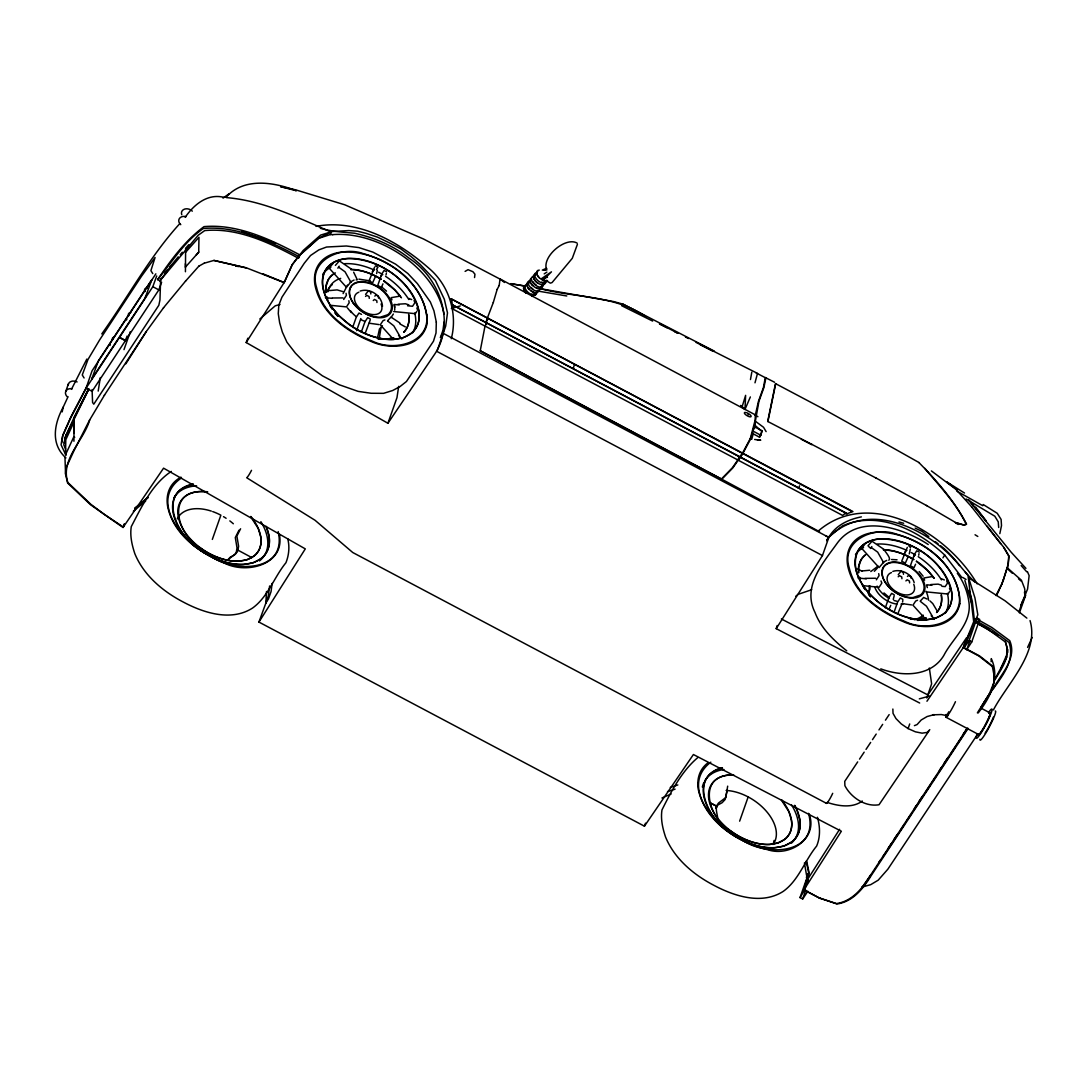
<?xml version="1.0" encoding="UTF-8"?>
<svg xmlns="http://www.w3.org/2000/svg" width="1087" height="1087" viewBox="0 0 1087 1087"><rect width="100%" height="100%" fill="white"/><g stroke="black" fill="none" stroke-linecap="round" stroke-linejoin="round"><path stroke-width="1.5" d="M266.505 591.491L265.853 603.108L258.937 622.077L644.442 826.188L693.411 754.527L841.352 831.242L803.959 889.791L819.544 898.066L837.058 903.99C853.064 901.626 863.431 888.337 871.326 875.388L968.123 728.372M65.573 451.091L65.791 439.759L73.97 422.028L73.767 433.36M88.754 388.684L74.133 417.422L73.93 441.24M185.632 247.918L185.429 271.736M379.173 338.927L381.021 327.567M727.679 786.146L725.831 797.505L718.602 802.94C714.132 807.641 717.542 813.416 717.692 818.824M1007.717 652.499L1007.798 649.523M160.659 278.612L159.952 300.08L158.824 305.284L93.781 404.174L92.585 402.489L92.069 389.567M989.252 694.077L993.79 682.799L994.075 675.353L992.363 666.562M993.79 682.785L994.089 675.353M124.108 524.423L123.116 527.562L90.629 504.803L67.584 482.968L65.56 474.081L65.831 468.388L74.025 450.657L89.406 420.411L104.556 395.016M991.14 661.711L991.29 658.627C1000.244 678.111 990.298 697.433 978.205 712.936M993.409 709.96C1007.078 683.75 1039.58 652.866 1030.041 620.582M451.716 299.55L452.287 304.768L847.004 513.743L852.928 511.556L450.928 298.708L851.895 511.433M391.959 299.835L391.157 297.661L399.133 296.289M394.744 307.254L393.929 305.08M417.653 310.135L416.837 307.961M756.063 372.868L765.887 377.991L763.876 387.611L758.93 401.32L754.568 425.601L750.723 438.686L742.462 454.189M924.616 580.186L923.801 578.012L931.79 576.64M927.388 587.605L926.586 585.431M950.31 590.486L949.494 588.312M499.205 285.514L500.02 278.951L755.791 415.112M269.617 585.975L268.34 595.744L265.758 603.081M272.13 583.42L271.043 591.627L268.462 598.964L265.676 603.231M444.067 322.037L442.98 330.244L440.384 337.581L443.197 333.342L445.684 326.127L447.504 312.92L444.325 299.238L435.384 280.432L419.895 264.168L411.429 256.858L400.695 248.801L389.948 243.148L377.61 237.183L366.102 233.365L357.487 231.178L348.682 230.58L332.214 231.504L318.477 238.311L299.265 255.459L292.226 264.603L284.169 282.511L246.192 342.554L387.923 423.264L433.523 355.87C456.227 324.048 440.425 278.557 409.31 258.393C393.467 245.608 374.213 237.51 354.389 233.202C342.731 232.21 331.521 231.517 320.393 228.311M398.684 386.347L396.972 397.652L387.923 423.264M61.687 443.02L62.992 434.746L71.049 416.606L86.851 386.428M748.046 414.894L748.196 413.943M370.191 320.094L365.449 332.663M894.153 595.853L893.256 599.372M902.577 601.926L902.835 600.445M750.465 379.54L751.81 372.175M754.799 427.857L755.343 415.003L758.481 401.239L763.427 387.543L765.289 377.542L774.596 382.257M377.624 337.364L379.458 328.994L382.461 325.801M563.664 395.369L480.237 350.761L484.979 326.236M726.999 791.105L725.165 799.475L722.148 802.682L717.868 805.019L715.98 808.225L716.673 806.296L709.77 802.532M808.646 875.932L809.19 873.024L806.731 861.556M64.554 442.531L65.94 435.153M64.391 443.02L65.791 435.642L74.133 417.422M386.034 274.875L386.347 273.34M910.308 549.098L909.275 553.894M918.692 555.226L918.991 553.691M377.352 270.283L376.618 273.544M999.823 533.649L1001.507 525.605L1001.113 519.409L997.227 513.281L983.191 504.517M100.317 377.569L98.197 391.103M474.543 277.552L474.951 274.209L472.927 271.709L468.035 269.685L465.114 271.383M62.163 411.891L63.25 407.068L68.033 396.714M767.911 421.552L775.71 383.67M1007.486 568.895L1009.049 556.191L1004.116 547.834L987.078 526.135M754.989 382.814L757.517 373.33M573.325 368.371L574.113 365.463M486.093 324.021L486.786 320.244M753.345 433.414L751.701 439.297L750.302 438.55L754.935 420.914L763.55 427.286L766.118 431.621M485.848 323.179L486.745 320.026M759.528 437.191L762.109 430.805L754.283 426.675L752.992 431.104L760.818 435.235L759.528 437.191L753.006 433.74M760.818 435.235L762.109 430.805M493.308 302.485L497.18 289.319M451.295 338.723C457.844 313.722 449.135 285.555 429.433 268.72C399.038 241.817 357.881 218.528 315.977 226.354M742.299 406.144L745.614 395.342L745.003 409.405L740.777 405.519L745.003 409.405L750.356 396.945M919.67 703.031L776.213 628.653L777.178 625.528M89.664 420.058C83.794 440.602 60.016 459.665 67.87 482.519L90.887 504.327L104.352 514.423L123.334 527.046L124.326 523.92M996.684 594.874L1001.847 584.195L1007.269 567.794L1021.427 580.241L1024.606 588.42L1025.517 595.554L1019.416 612.878M1003.274 580.499L1008.328 563.501L1008.695 555.878L1003.777 547.522M577.428 244.29L572.292 258.312L552.087 282.552L550.362 283.15L547.019 281.112M963.218 647.703L966.601 637.675L927.836 694.919L781.376 618.979M803.959 889.791L808.633 872.657L806.174 861.217M807.845 880.28L804.502 890.185L820.128 898.46M299.319 255.567L318.573 238.366L330.38 234.547L331.494 231.748L320.57 235.118L303.124 250.54L292.281 264.698L284.223 282.634L246.423 267.85L213.99 260.391L204.288 263.19M806.799 884.071L808.252 879.791M161.623 282.212L158.838 289.889L92.11 391.32L86.104 388.127L92.028 370.884L155.862 273.842M157.615 279.631C170.482 260.459 185.238 240.458 204.03 226.626C237.768 223.677 270.853 239.629 299.971 254.956L298.381 258.23C269.997 242.931 237.795 227.414 204.709 230.593L198.187 235.254L159.884 280.84L157.615 279.631C171.991 262.062 184.423 241.477 203.391 228.474C237.129 225.512 270.228 241.477 299.346 256.79M159.884 280.84L171.76 264.956M298.381 258.23L299.971 254.956M807.858 891.245L802.668 898.99L800.032 897.59L807.967 874.953M1026.862 618.123L1005.095 600.826L968.612 577.781L974.93 597.836L977.824 614.821L963.761 648.192L969.074 640.596L977.009 617.959L979.7 619.4L971.737 641.969L966.669 649.809L969.957 640.678M644.442 826.188L645.501 823.172M822.451 555.566L828.837 537.426L443.197 333.342L436.947 351.454L822.451 555.566L776.213 628.653M65.75 391.415L68.44 383.793M63.25 407.068C54.201 423.685 50.315 444.039 65.94 457.912M123.986 349.647L130.345 331.617M150.862 281.615L151.704 280.052L145.06 298.096L91.77 378.901L98.401 360.816L151.27 280.432M212.332 539.41L220.865 515.184A40.735 25.232 33.3 0 0 212.699 511.583M343.112 293.599L347.487 285.12M352.65 327.459L356.278 317.173L358.995 313.042L361.536 314.388M369.036 280.949L374.662 267.035M356.604 330.652L360.87 318.532M361.332 332.065L364.96 321.766L367.678 317.635L370.219 318.98M377.719 285.541L381.782 273.992L384.119 270.446L386.659 271.791M739.636 821.161L748.169 796.92M885.307 607.81L888.921 597.524L891.653 593.393L894.18 594.738M901.68 561.3L907.305 547.386M893.99 612.416L897.604 602.13L900.335 597.986L902.862 599.331M910.362 565.892L914.439 554.343L916.762 550.796L919.303 552.142M802.668 898.99L805.78 890.171M929.806 729.662L927.157 732.407L922.102 733.168L915.403 731.823L908.08 728.575L909.71 723.969M926.763 697.963L931.627 683.832L929.331 668.016M1019.022 611.628L1022.894 600.622M1021.101 604.78L1027.568 589.086L1029.144 575.648L1027.419 571.613M127.125 336.032L125.399 340.707L119.393 337.527M86.104 388.127L152.819 286.696L156.718 275.962M803.972 889.818L807.954 878.853L839.612 829.299M926.953 701.237L963.204 647.689L973.707 621.682L968.014 575.376L965.27 572.36M976.167 618.652L974.536 621.981L976.167 618.652L992.023 627.579L1009.728 640.651C1017.364 658.545 1001.005 673.954 993.219 688.642M246.192 342.554L247.836 338.22M487.18 318.532L493.335 302.403M1001.752 584.195L1003.41 579.751M901.938 603.964L898.107 613.014M486.772 320.285L487.533 318.45M889.424 608.421L890.742 605.337M375.626 276.125L372.664 282.769L370.123 281.424M908.284 556.476L905.322 563.12L902.781 561.775M1001.276 667.486L1006.657 655.094L1006.915 647.757L1005.353 641.289M1001.969 583.461L996.575 594.874M868.282 592.728L869.98 589.005L869.831 585.839M716.007 808.117L716.7 806.201L709.743 802.627M382.95 283.87L381.347 287.376L378.806 286.03M915.594 564.221L914.004 567.727L911.463 566.381M868.173 593.42L869.328 590.92L869.165 586.042M1020.938 605.473L1025.517 595.554M1027.595 647.39L1032.174 637.471M798.415 488.362L799.597 485.848M741.606 455.371L738.155 460.127L485.101 326.1L486.106 323.98M91.879 378.887L92.504 377.583M1006.97 656.861L994.646 679.552M742.543 453.116L732.421 467.736L721.401 479L819.557 531.72M742.964 453.279L732.828 467.926L721.795 479.204L648.966 440.819M73.97 417.924L88.618 389.037M88.74 389.404L65.193 437.45L63.793 444.828L65.655 449.148M71.443 389.336L86.838 359.077M948.761 711.795L945.975 717.23L978.884 734.663A12.297 1.467 -62.1 0 0 984.115 727.448M86.24 388.236L70.438 418.413L62.38 436.553L61.076 444.828L66.035 455.439M497.153 289.414L499.232 285.405M742.041 454.026L750.302 438.55M258.937 622.09L305.298 548.881L163.566 468.171L123.334 527.046M239.004 530.184L235.295 537.562L237.007 547.862L236.395 551.748L237.944 550.267L238.61 546.245L236.884 536.068L240.594 528.771M800.032 897.59L804.856 889.764M996.005 595.581L999.17 589.888M826.65 540.497L828.77 536.815L840.985 527.018M251.804 557.604L237.985 550.185L236.042 553.528L228.814 558.963M993.98 681.359C1000.869 669.47 1011.684 656.303 1005.271 641.901L987.499 628.911L977.417 623.53M942.932 557.876L944.685 555.022C918.284 530.239 877.943 509.912 842.208 526.04M989.252 694.09L977.376 712.827M125.834 363.819L146.174 331.698L163.58 307.703M146.337 331.494L104.325 395.328M977.009 617.959L967.946 636.887L964.006 647.689L979.632 655.964L993.219 666.589M977.743 733.997L887.848 869.206L878.187 880.185L870.714 884.655L861.855 887.128M967.308 728.236L870.673 875.021C862.793 887.97 852.439 901.205 836.447 903.582L819.544 898.052M145.373 297.213L146.066 296.153M335.38 265.405L339.361 260.88L351.169 268.978M337.853 268.149L339.144 266.193M343.682 299.469L346.4 295.338L346.06 293.3M372.284 271.709L373.575 269.753M376.415 269.562L377.977 267.198L375.436 265.853M365.558 294.373L368.357 290.881L370.64 292.09L370.83 293.952M380.966 276.302L382.257 274.345M387.529 320.828L390.994 317.091L399.934 323.029M391.089 317.458L393.358 314.021M416.878 311.317L415.316 313.681L393.684 311.548M870.51 548.5L871.801 546.544M876.339 579.819L879.057 575.689L878.717 573.651M904.941 552.06L906.232 550.104M898.215 574.724L901.001 571.232L903.297 572.455L903.487 574.303M913.623 556.653L914.914 554.696M920.186 601.179L923.651 597.442L926.912 598.991M949.522 591.668L947.973 594.032L926.341 591.899M887.563 849.26L891.272 843.621M894.044 839.395L896.829 835.169M914.439 808.402L916.287 805.576M919.072 801.35L921.858 797.124M939.453 770.357L941.315 767.531M944.1 763.305L947.796 757.68M962.634 735.125L966.343 729.499M981.167 706.958L984.876 701.319M986.724 698.493L991.358 691.454M887.766 849.708L898.895 832.791M900.756 829.965L904.466 824.34M907.237 820.101L910.947 814.462M913.732 810.236L923.936 794.733M925.784 791.92L930.418 784.868M932.279 782.056L935.989 776.417M938.76 772.178L948.965 756.674M950.812 753.862L955.446 746.81M957.307 743.997L967.498 728.494M981.412 707.352C990.76 686.862 1017.405 667.255 1009.049 642.458L991.344 629.373L975.487 620.446M857.684 761.905L844.735 781.376L844.898 785.697C851.053 797.6 865.374 807.125 879.03 804.747L928.882 731.048M859.532 759.12L864.165 752.163M866.013 749.391L870.646 742.435M872.494 739.649L876.204 734.078M878.975 729.907L882.671 724.35M885.457 720.165L889.152 714.607M826.663 540.647L828.702 537.44M101.784 333.926C127.967 297.267 149.299 257.116 179.803 223.623M861.814 887.834L870.673 875.021M878.649 862.575L880.47 860.021M883.201 856.203L886.843 851.107M741.185 455.208L737.747 459.964L842.588 515.415L844.64 513.852L847.004 513.743M809.19 873.024L806.54 875.225L804.434 862.874M164.599 273.353L167.751 269.535M169.857 266.994L178.268 256.817M163.444 307.866L185.619 281.03M180.197 254.766L182.303 252.225M544.247 278.924L543.663 279.617L551.449 271.845L541.611 278.585L547.495 277.294M226.001 197.372C243.733 177.018 274.114 182.1 296.384 190.741L280.636 186.692L295.841 189.899L344.864 204.832L423.509 238.991L499.993 279.074M196.068 255.173L198.717 252.198L198.962 237.279L185.632 252.293M185.184 217.305C193.962 204.546 207.685 193.106 224.207 197.413M186.584 247.157L188.812 244.657M185.374 267.185L198.799 252.075M185.524 281.153L198.948 266.057M227.251 560.403L230.254 557.196L234.547 554.859L237.985 550.185M874.356 571.286L877.372 568.08M878.038 566.11L870.809 571.545M818.239 531.027C870.456 486.202 947.796 533.472 977.104 583.828M828.837 537.426L825.794 535.823M365.558 296.425L366.795 295.311L369.091 296.534L369.267 298.381M374.811 296.112L376.048 295.012L378.344 296.221L378.521 298.083M373.262 300.542L374.485 299.441L376.781 300.664L376.958 302.512M898.215 576.776L899.452 575.675L901.734 576.884L901.925 578.732M907.468 576.463L908.705 575.363L910.988 576.572L911.178 578.433M905.906 580.906L907.142 579.792L909.425 581.015L909.615 582.863M259.807 319.021L275.269 305.814L280.052 304.469M133.348 511.203L145.658 501.039M864.776 544.22L861.719 548.364L879.057 567.591L883.432 562.468M134.978 507.996L148.022 497.425M134.788 508.485L147.859 497.9M795.738 596.274L798.171 594.331L811.676 589.725M223.012 198.092L229.303 193.649M171.325 471.405C152.126 484 141.623 506.909 131.269 526.624C129.829 535.796 131.948 544.954 134.815 553.65C143.688 575.322 162.805 591.396 183.227 602.021C203.84 613 231.205 621.75 252.537 608.068C268.027 596.926 274.101 577.156 285.935 562.74C288.938 555.199 289.781 546.707 287.756 538.799M181.488 477.913C147.411 501.093 184.559 544.777 210.919 556.259C234.045 573.053 287.43 572.061 278.177 531.584M697.854 757.544C681.78 771.05 671.236 791.377 661.969 809.937C660.529 819.122 662.649 828.267 665.529 836.963C674.402 858.635 693.506 874.722 713.928 885.334C734.54 896.313 761.905 905.077 783.238 891.381C798.741 880.239 804.801 860.469 816.636 846.066C820.508 836.922 820.128 826.677 817.438 817.275M710.816 762.164C679.103 786.227 715.762 828.077 741.619 839.572C765.316 857.004 819.707 854.64 808.551 813.348M544.207 273.856L546.856 272.13M862.304 801.037C852.303 808.483 838.24 806.065 827.234 802.423M544.207 270.296L546.802 268.842M198.867 266.152L204.356 263.095M350.191 282.076L354.077 280.038M882.848 562.427L886.72 560.403M661.942 797.994L671.127 793.986M546.557 268.231L542.318 270.106L546.897 269.943M333.057 263.489L329.062 268.013L346.4 287.226L350.775 282.117M356.169 279.889L357.283 279.726L353.655 272.212M883.826 549.329L872.019 541.231L868.024 545.756L869.682 547.59M888.813 560.24C891.693 558.732 885.375 552.101 884.016 549.546M914.398 725.64L917.088 724.567L921.232 719.974L927.116 716.537L934.249 714.607L932.972 714.811L941.342 714.553L947.878 715.817M670.271 787.423L677.826 784.95M667.513 791.621L675.068 789.162M451.35 308.491L460.209 305.936M360.191 291.031C370.259 287.715 381.931 295.746 382.488 306.344M892.835 571.382C901.408 568.596 911.762 574.031 914.208 582.659M919.317 698.846L929.643 696.047M861.38 516.882C848.444 519.341 835.183 525.632 828.688 537.549C867.494 498.226 930.581 529.423 959.549 565.648M193.391 484.435C156.338 491.324 177.032 536.543 198.799 549.017A53.521 33.153 33.3 0 0 243.801 564.466L253.393 562.713L261.07 558.65A53.141 32.909 33.3 0 0 269.046 536L266.152 526.407A53.698 33.249 33.3 0 1 242.075 564.398A53.698 33.249 33.3 0 1 179.219 528.01A53.698 33.249 33.3 0 1 193.187 484.028M722.502 768.047C687.133 776.634 708.547 819.978 729.499 832.343A53.521 33.153 33.3 0 0 774.515 847.792L784.094 846.026L791.771 841.963A53.141 32.909 33.3 0 0 799.747 819.313L796.866 809.72L794.502 805.535M393.548 337.826L386.958 339.035A46.007 28.493 33.3 0 1 377.624 338.546A46.143 28.575 33.3 0 0 393.671 337.853M926.206 618.177L919.616 619.386A46.007 28.493 33.3 0 1 910.281 618.897M926.26 619.835L935.853 618.082L943.53 614.019A53.141 32.909 33.3 0 0 951.505 591.369C943.761 560.579 911.708 539.03 880.633 538.921A54.065 33.48 33.3 0 0 858.037 550.769C848.662 571.368 865.565 592.442 881.258 604.399A53.521 33.153 33.3 0 0 926.273 619.848M398.046 304.211L405.424 303.762L408.821 304.836M930.689 584.561L938.081 584.127L941.478 585.186M329.578 290.569L337.119 289.889L343.519 291.778M332.35 298.001L343.044 297.906M862.222 570.933L869.763 570.24M865.007 578.352L875.701 578.257M332.636 234.629C378.303 230.906 435.208 267.687 444.026 314.089M757.476 440.249L760.737 440.194L754.663 439.488M358.9 279.142L370.246 280.894M378.928 324.578L369.05 323.192M891.557 559.506L897.047 559.791M911.585 604.929L901.707 603.543M330.38 234.547L332.771 234.683M350.856 269.658C361.563 269.793 372.067 273.598 381.021 279.318M883.514 550.008C894.207 550.158 904.724 553.949 913.678 559.683M207.59 492.044C165.863 486.392 174.491 533.337 200.348 547.902A46.007 28.493 33.3 0 0 239.018 561.177L247.265 559.669L253.855 556.177A45.681 28.289 33.3 0 0 260.717 536.706L258.23 528.459L250.649 516.638M733.616 775.099C695.653 773.387 708.031 819.218 731.048 831.215A46.007 28.493 33.3 0 0 769.732 844.49L777.966 842.982L784.556 839.49A45.681 28.289 33.3 0 0 791.418 820.019L788.931 811.772L781.349 799.964M325.38 297.661L332.038 298.327M394.241 304.455L399.228 304.944M407.543 305.773L412.544 306.262L414.881 302.716L414.065 300.542M329.823 305.257L346.468 306.887L349.185 302.757L348.845 300.719M858.037 578.012L866.353 578.841M926.885 584.806L931.885 585.295M941.858 586.287L945.187 586.613L947.524 583.067L946.709 580.893M862.467 585.608L879.111 587.252L881.829 583.108L881.013 580.947M226.368 197.603C263.543 200.633 297.43 217.617 331.222 232.047M235.689 266.084L238.936 266.587M537.399 290.976L566.762 295.977M510.795 283.625L525.564 286.153L510.754 283.734M452.287 304.768L846.488 513.173M213.935 260.472L246.423 267.959M714.444 351.183L623.055 304.17L613.666 301.575L540.321 288.666C575.662 298.001 615.188 294.957 646.113 316.901M898.976 521.964L903.65 523.268M880.81 668.858C901.884 676.739 930.771 677.024 943.801 655.502C952.592 638.273 971.873 623.761 968.965 602.47C967.552 591.926 963.707 581.871 957.334 573.311M955.595 522.507L963.952 524.994L966.058 523.893C956.057 503.064 939.426 486.12 924.901 468.361M241.83 231.64L275.378 243.067M408.889 298.477L411.701 299.591M941.546 578.841L944.358 579.942M262.687 273.707L284.169 282.511M621.628 305.692L652.635 321.073M915.159 528.133L922.156 531.461L928.787 536.598M756.511 372.895L696.033 342.391M659.727 323.885L677.88 333.138M685.449 336.997L688.465 338.533M659.442 323.926L666.983 327.771M674.538 331.63L677.568 333.165M700.218 344.715L712.298 350.87M969.074 640.596L971.737 641.969M812.016 444.474L767.694 421.43L775.493 383.602L822.859 408.671M755.166 415.275L757.911 416.701M801.282 439.243L811.554 444.583M811.731 444.325L875.905 477.967M908.99 546.136L910.621 547.549M485.101 326.141L453.306 309.306L453.265 304.971M399.894 323.926L405.397 326.942M857.82 568.936L861.95 571.218M963.204 647.689L978.803 655.95L992.363 666.548M981.058 708.153L990.04 712.909M152.819 286.696L158.838 289.889M119.529 337.31L125.549 340.489M826.555 803.388L352.759 552.522L314.999 520.238L246.667 477.723A7.962 0.951 -62.1 0 0 251.532 470.331M480.237 350.761L721.795 479.204M563.542 395.301L649.238 440.955M623.055 304.17L646.385 316.847M875.524 477.75L926.803 505.686M928.257 544.519C902.536 527.603 858.499 513.336 836.936 543.582C822.723 563.406 802.029 586.695 815.019 612.47C820.97 628.327 833.743 640.46 846.732 650.814M822.56 408.576L882.168 441.77M982.77 505.713L957.049 491.242L957.47 490.06L947.062 482.112L964.522 493.036M881.788 441.621L919.344 462.736M966.139 499.015L994.795 516.203L998.246 521.828L998.681 527.494M926.328 505.428L956.112 522.806L964.468 525.293L966.588 524.179C954.59 501.216 937.035 480.97 918.895 462.546M997.703 635.365L974.536 621.655L972.308 601.165L969.183 590.309M500.02 278.951L504.477 282.484M962.661 577.428L966.058 579.466M955.419 522.779L958.231 524.491M975.053 534.763L977.811 536.462M916.368 561.368L927.415 570.295L934.1 578.284M383.725 281.017L394.758 289.944L400.492 296.792M920.594 601.6L926.477 606.206L932.51 616.574M387.95 321.249L393.82 325.855L399.853 336.209M577.129 243.108C566.164 236.681 543.921 254.806 546.068 267.674M946.94 482.315L950.391 484.68M871.665 547.794L877.698 552.155L883.622 562.686M339.022 267.443L345.055 271.804L350.965 282.335M908.08 728.575L901.259 723.928L895.973 718.589L893.025 713.357L892.862 709.037M755.22 425.533L761.851 431.417M931.396 470.916L955.826 489.232M74.718 437.327L73.875 436.689L65.614 454.543L65.655 450.969M935.404 541.747L938.067 543.799M940.717 545.851C953.938 555.933 962.525 570.933 974.808 581.953M883.976 592.931L888.853 597.157M381.632 286.927L386.51 291.139M1008.709 569.996L1012.377 573.284M1018.492 578.773L1020.951 580.961M929.928 600.907L932.782 603.598L936.845 610.432M1025.924 568.365L1011.1 552.128L968.68 499.979L985.855 520.727M931.192 615.772L934.44 619.373M925.961 619.576L912.958 605.174L915.689 601.029L917.523 600.269M398.549 335.421L401.796 339.022M393.317 339.226L380.314 324.809L383.032 320.679L384.88 319.918M955.555 489.028L971.86 507.045M1021.155 565.539L1026.699 571.776M868.812 594.399L870.741 596.681M331.141 306.412L338.981 315.733L348.614 324.035A53.521 33.153 33.3 0 0 393.616 339.497L403.209 337.731L410.872 333.668A53.141 32.909 33.3 0 0 418.862 311.018C411.117 280.229 379.05 258.679 347.989 258.557A54.065 33.48 33.3 0 0 325.38 270.418C318.627 283.435 325.339 297.947 332.486 309.211M335.204 312.893L338.084 316.331M919.154 571.504L923.108 576.205M347.378 307.879L351.318 312.58M971.561 506.8L1000.624 543.636M975.623 507.153L985.936 520.632M944.685 555.022L961.859 577.523M152.751 273.598L150.903 270.636L155.061 257.51L141.5 276.247L99.719 339.783L87.993 359.471L82.259 374.988L84.093 377.977M862.779 585.377L865.143 589.562M964.876 580.485L971.9 604.182M859.545 577.061L860.374 579.819M326.888 296.71L327.717 299.469M809.217 814.19C818.226 838.498 789.706 857.072 768.033 849.803C737.516 842.493 705.422 821.935 698.289 789.488A62.435 38.67 33.3 0 1 707.555 763.142M1024.484 591.994L1025.027 596.274M279.318 534.07C285.732 564.751 245.92 574.819 223.976 562.821C198.935 552.604 173.213 534.247 167.588 506.162A62.435 38.67 33.3 0 1 181.013 477.166M64.962 457.301L65.56 474.081M185.415 263.625L185.456 267.062M394.676 305.624L394.73 310.135M858.703 572.767L858.689 566.653L860.986 560.036A46.469 28.778 33.3 0 1 865.578 554.859M326.059 292.417L326.032 286.302L328.328 279.672A46.469 28.778 33.3 0 1 335.353 272.891M855.483 554.533A53.657 33.235 33.3 0 1 863.54 547.576M877.209 544.057A53.657 33.235 33.3 0 1 906.952 550.43M911.259 552.563A53.657 33.235 33.3 0 1 915.458 554.941M918.216 556.68A53.657 33.235 33.3 0 1 941.464 579.874M947.375 593.325A53.657 33.235 33.3 0 1 945.405 613.082M941.315 594.929A45.681 28.289 33.3 0 1 936.546 612.524A46.143 28.575 33.3 0 0 941.301 594.82M926.314 618.204A46.143 28.575 33.3 0 1 910.267 618.775M870.538 596.627A46.143 28.575 33.3 0 1 868.567 594.344M864.994 589.467A46.143 28.575 33.3 0 1 862.521 585.254M858.513 572.604A46.143 28.575 33.3 0 1 865.578 554.723M883.405 549.682A46.143 28.575 33.3 0 1 913.8 559.411M916.49 561.15A46.143 28.575 33.3 0 1 934.1 578.175M913.746 584.317A15.245 9.443 33.2 0 1 907.265 594.956A15.245 9.443 33.2 0 1 889.601 585.635A15.245 9.443 33.2 0 1 891.476 572.564M322.839 274.182A53.657 33.235 33.3 0 1 330.896 267.212M344.552 263.706A53.657 33.235 33.3 0 1 374.295 270.079M378.602 272.198A53.657 33.235 33.3 0 1 382.814 274.59M385.559 276.329A53.657 33.235 33.3 0 1 408.821 299.523M414.718 312.974A53.657 33.235 33.3 0 1 412.747 332.717M408.658 314.578A45.681 28.289 33.3 0 1 403.902 332.174M337.88 316.276A46.143 28.575 33.3 0 1 335 312.825M332.337 309.102A46.143 28.575 33.3 0 1 329.877 304.904M325.855 292.254A46.143 28.575 33.3 0 1 332.921 274.372M350.748 269.331A46.143 28.575 33.3 0 1 381.157 279.06M383.847 280.799A46.143 28.575 33.3 0 1 401.443 297.824M408.644 314.469A46.143 28.575 33.3 0 1 403.888 332.051M381.089 303.966A15.245 9.443 33.2 0 1 374.607 314.605A15.245 9.443 33.2 0 1 356.944 305.284A15.245 9.443 33.2 0 1 358.819 292.213M794.801 805.385A53.698 33.249 33.3 0 1 776.295 847.507A53.698 33.249 33.3 0 1 711.509 813.796A53.698 33.249 33.3 0 1 722.298 767.68M702.351 787.029A53.657 33.235 33.3 0 1 703.982 782.395M704.743 780.982A53.657 33.235 33.3 0 1 723.956 769.487M791.581 804.978A53.657 33.235 33.3 0 1 791.431 843.159M781.553 799.774A46.143 28.575 33.3 0 1 774.08 843.838A46.143 28.575 33.3 0 1 713.819 812.505A46.143 28.575 33.3 0 1 733.521 774.786M174.029 497.669A53.657 33.235 33.3 0 1 196.611 485.835M260.88 521.665A53.657 33.235 33.3 0 1 259.467 560.892M250.852 516.461A46.143 28.575 33.3 0 1 241.98 560.756A46.143 28.575 33.3 0 1 181.597 526.366A46.143 28.575 33.3 0 1 207.549 491.8M526.094 293.286A7.12 3.832 39.9 0 1 524.545 286.18M535.361 293.259A7.12 3.832 39.9 0 1 535.334 295.025M532.331 294.101A4.117 2.215 39.9 0 1 531.366 294.346M535.891 292.865A6.25 3.37 39.9 0 1 533.622 294.264M533.364 295.963A6.25 3.37 39.9 0 1 531.896 296.33M523.852 289.74A6.25 3.37 39.9 0 1 524.695 287.158M534.193 293.381A6.25 3.37 39.9 0 1 534.179 294.93M526.475 291.561A3.614 1.943 39.9 0 1 526.04 290.514M538.595 291.139A7.12 3.832 39.9 0 1 529.342 289.387A7.12 3.832 39.9 0 1 529.464 281.873M536.652 291.724A7.12 3.832 39.9 0 1 529.532 293.504A7.12 3.832 39.9 0 1 525.836 284.645M532.915 288.993A6.25 3.37 39.9 0 1 531.027 287.444M528.866 282.24A6.25 3.37 39.9 0 1 529.668 281.207M533.241 292.077A6.25 3.37 39.9 0 1 531.19 291.044M529.301 289.509A6.25 3.37 39.9 0 1 527.874 287.675M527.113 285.854A6.25 3.37 39.9 0 1 529.41 282.905M541.91 285.446A7.12 3.832 39.9 0 1 534.777 287.213A7.12 3.832 39.9 0 1 531.081 278.354M539.94 287.783A7.12 3.832 39.9 0 1 532.82 289.563A7.12 3.832 39.9 0 1 529.124 280.704M536.204 285.052A6.25 3.37 39.9 0 1 532.888 281.682M542.44 285.039A6.25 3.37 39.9 0 1 541.639 286.085M540.715 287.104A6.25 3.37 39.9 0 1 536.53 288.15M532.589 285.568A6.25 3.37 39.9 0 1 531.163 283.748M530.402 281.913A6.25 3.37 39.9 0 1 531.23 279.332M545.185 283.259A7.12 3.832 39.9 0 1 536.978 282.443A7.12 3.832 39.9 0 1 534.396 274.4M543.255 283.843A7.12 3.832 39.9 0 1 539.22 287.009A7.12 3.832 39.9 0 1 531.964 281.071A7.12 3.832 39.9 0 1 534.097 276.343M544.94 282.131A6.25 3.37 39.9 0 1 541.571 282.131M537.793 283.163A6.25 3.37 39.9 0 1 533.703 277.959A6.25 3.37 39.9 0 1 536.013 275.011M547.522 280.541A7.12 3.832 39.9 0 1 538.296 276.601A7.12 3.832 39.9 0 1 539.315 270.106M546.476 281.71A7.12 3.832 39.9 0 1 538.255 280.894A7.12 3.832 39.9 0 1 535.687 272.864M546.462 280.297A6.25 3.37 39.9 0 1 543.092 280.31M539.152 277.728A6.25 3.37 39.9 0 1 537.725 275.908M536.964 274.073A6.25 3.37 39.9 0 1 537.793 271.492M746.647 412.72A3.845 1.25 30.3 0 1 751.131 416.416A3.845 1.25 30.3 0 1 746.266 415.166A3.845 1.25 30.3 0 1 745.505 412.435M990.352 713.534A12.297 1.467 -62.1 0 1 984.876 726.089M955.459 701.699A12.297 1.467 -62.1 0 1 947.986 715.097A12.297 1.467 -62.1 0 1 946.247 714.417M993.314 717.189A12.799 1.522 -62.1 0 1 985.121 733.195M995.257 711.02A16.454 1.957 -62.1 0 1 988.871 727.719A16.454 1.957 -62.1 0 1 979.917 739.296M988.749 713.398A12.799 1.522 -62.1 0 1 986.167 723.1A12.799 1.522 -62.1 0 1 978.028 734.323M988.491 712.542A16.454 1.957 -62.1 0 1 990.936 713.738A16.454 1.957 -62.1 0 1 980.406 733.902A16.454 1.957 -62.1 0 1 977.05 734.445M832.696 793.32A7.962 0.951 -62.1 0 1 828.498 801.078A7.962 0.951 -62.1 0 1 826.351 802.98M177.222 518.947A40.735 25.232 33.3 0 1 211.326 511.107M223.514 516.665A40.735 25.232 33.3 0 1 226.11 518.282M229.833 520.904A40.735 25.232 33.3 0 1 233.338 523.771M331.046 307.675A40.735 25.232 33.3 0 1 329.864 304.985M328.165 291.642A40.735 25.232 33.3 0 1 340.693 278.381M326.902 291.982A40.735 25.232 33.3 0 1 332.337 284.549M365.3 321.48A19.539 12.106 33.3 0 1 360.735 319.524M356.427 316.779A19.539 12.106 33.3 0 1 350.666 310.964M726.13 790.453A40.735 25.232 33.3 0 1 766.321 811.215A40.735 25.232 33.3 0 1 773.02 844.45M774.121 840.428A40.735 25.232 33.3 0 1 773.428 843.05M923.257 615.147A40.735 25.232 33.3 0 1 914.303 619.631M926.083 591.274A40.735 25.232 33.3 0 1 928.529 600.187M922.265 617.199A40.735 25.232 33.3 0 1 917.917 620.514M897.033 601.247A19.539 12.106 33.3 0 1 893.976 600.445M889.397 598.502A19.539 12.106 33.3 0 1 877.1 586.097M903.501 603.57A19.539 12.106 33.3 0 1 901.028 604.1M896.816 604.073A19.539 12.106 33.3 0 1 874.899 587.415M180.768 224.683A6.373 4.946 19.4 0 1 179.382 218.541A6.373 4.946 19.4 0 1 186.04 216.666M181.774 214.723A6.345 4.919 19.4 0 1 184.545 209.112A6.345 4.919 19.4 0 1 192.304 211.15M67.462 396.932A6.373 4.946 19.4 0 1 65.954 391.021A6.373 4.946 19.4 0 1 72.082 388.766M68.141 385.165A6.373 4.946 19.4 0 1 77.109 381.945M145.237 291.452A2.636 2.052 19.4 0 1 147.384 288.204M128.755 315.706A2.636 2.052 19.4 0 1 130.739 312.716M126.337 319.999A2.636 2.052 19.4 0 1 126.866 319.483M112.504 339.783A2.636 2.052 19.4 0 1 114.257 337.133M110.045 345.462A2.636 2.052 19.4 0 1 110.14 344.742M426.688 314.686C430.303 343.506 393.548 351.617 372.719 341.291C348.302 331.576 322.853 314.469 316.548 287.389C307.947 260.214 341.182 245.594 363.207 253.584C392.203 261.668 421.498 283.476 426.688 314.686M436.308 322.119L436.023 332.975L433.482 341.209L406.429 381.523L400.07 386.537L392.665 390.518L383.548 393.345L371.21 393.277L358.099 391.374L339.239 384.744L322.431 375.83L305.556 363.547L295.433 353.166L286.941 342.201L282.362 332.106L279.644 322.771L278.272 313.654L278.815 305.08L281.954 297.172L304.278 263.231L310.529 255.513L318.871 249.874L326.589 247.021L346.373 246.002L358.887 247.591L372.841 252.102L395.614 264.168L407.856 273.516L417.381 283.598L430.343 301.955L433.944 310.8L436.308 322.119M959.345 595.037C962.96 623.856 926.192 631.968 905.376 621.642C880.959 611.927 855.496 594.82 849.192 567.74C840.604 540.565 873.839 525.945 895.865 533.934C924.86 542.019 954.141 563.827 959.345 595.037M427.205 323.328C421.973 348.139 390.749 350.259 371.333 341.563C346.291 331.358 320.57 312.988 314.945 284.916A62.435 38.67 33.3 0 1 344.266 251.831C382.923 251.64 427.109 281.941 427.205 323.328M959.862 603.693C954.617 628.49 923.406 630.609 903.976 621.913C878.935 611.709 853.227 593.353 847.588 565.267A62.435 38.67 33.3 0 1 876.924 532.182C915.58 531.991 959.767 562.305 959.862 603.693M350.707 287.213C346.631 296.167 353.968 305.311 360.789 310.502A23.235 14.389 33.3 0 0 380.328 317.214L387.814 314.686A23.072 14.294 33.3 0 0 391.293 304.849C387.923 291.479 374.01 282.131 360.517 282.076A23.479 14.539 33.3 0 0 350.707 287.213M883.351 567.577C879.274 576.518 886.625 585.676 893.432 590.852A23.235 14.389 33.3 0 0 912.985 597.565L920.472 595.037A23.072 14.294 33.3 0 0 923.936 585.2C920.58 571.83 906.653 562.482 893.161 562.427A23.479 14.539 33.3 0 0 883.351 567.577M807.152 875.592L806.432 877.454L808.212 874.07L807.152 875.592M859.844 580.132A53.698 33.249 33.3 0 0 943.516 613.91A53.698 33.249 33.3 0 0 906.993 543.731A53.698 33.249 33.3 0 0 859.844 580.132M885.851 583.379A23.9 14.797 33.5 0 0 922.999 593.733A23.9 14.797 33.5 0 0 901.436 562.998A23.9 14.797 33.5 0 0 885.851 583.379M327.187 299.781A53.698 33.249 33.3 0 0 410.859 333.546A53.698 33.249 33.3 0 0 374.336 263.367A53.698 33.249 33.3 0 0 327.187 299.781M353.207 303.028A23.9 14.797 33.5 0 0 390.355 313.382A23.9 14.797 33.5 0 0 368.792 282.634A23.9 14.797 33.5 0 0 353.207 303.028"/></g></svg>
